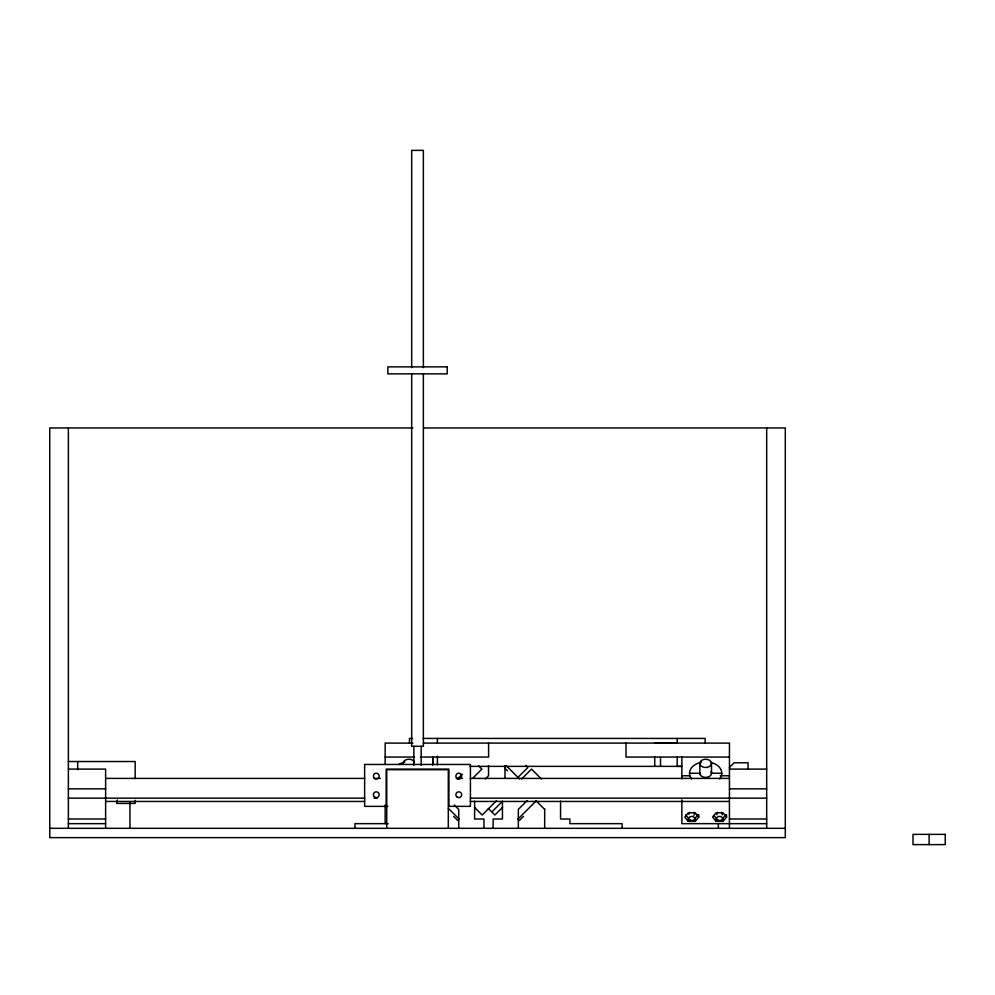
<?xml version="1.0" encoding="UTF-8"?>
<svg xmlns="http://www.w3.org/2000/svg" width="995" height="995" viewBox="0 0 995 995"><rect width="100%" height="100%" fill="white"/><g stroke="black" fill="none" stroke-linecap="round" stroke-linejoin="round"><path stroke-width="1.49" d="M117.335 799.955L116.589 803.425L135.171 803.425L135.171 800.316M697.881 814.855L695.256 818.064L695.256 821.36L688.279 821.36L684.784 817.082L688.279 812.803L695.256 812.803L698.751 817.082L695.256 821.36M725.666 814.855L723.054 818.064L723.054 821.36L716.064 821.36L712.582 817.082L716.064 812.803L723.054 812.803L726.549 817.082L723.054 821.36M457.526 778.961L462.24 774.234M473.085 777.866L481.866 769.098L478.769 765.988M485.274 779.023L488.533 775.764L488.533 765.69M518.059 777.306L527.86 767.518L525.783 765.441M496.517 800.701L482.189 815.029L474.503 807.343M521.629 778.973L531.504 769.098L541.379 778.973M492.749 811.049L501.02 802.778M502.562 807.343L494.876 815.029L488.358 808.512M527.114 800.614L518.333 809.395L518.333 828.325M517.761 819.295L536.317 800.751M519.303 820.527L523.42 816.41M729.422 767.443L734.074 762.792L748.066 762.792L748.066 768.973M412.875 427.962L49.75 427.962L49.75 837.628L785.304 837.628L785.304 427.962L423.733 427.962M412.564 738.427L409.467 738.427L409.467 743.091M423.161 738.427L705.157 738.427L705.157 743.091M412.95 743.091L385.152 743.091L385.152 764.583M423.435 743.091L729.459 743.091L729.434 828.325M385.152 757.058L414.492 757.058M420.462 757.058L488.607 757.058L488.607 743.091M729.459 757.058L626.004 757.058L626.004 743.091M68.369 761.523L135.171 761.523L135.171 778.587M469.976 766.361L681.873 766.361L677.185 766.361L677.222 757.058M68.369 769.098L105.619 769.098L105.619 828.325M729.434 769.098L766.685 769.098M689.535 773.252L699.858 773.252M711.462 773.252L721.785 773.252M681.873 775.764L689.547 775.764M720.243 775.764L729.459 775.764M105.619 778.401L364.767 778.401M374.083 778.401L380.289 778.401M456.319 778.401L462.526 778.401M470.287 778.401L729.434 778.401M68.369 788.848L105.619 788.848M729.434 788.848L766.685 788.848M68.369 798.152L364.767 798.152M374.083 798.152L377.18 798.152M470.287 798.152L766.685 798.152M105.619 801.448L364.767 801.448M470.287 801.448L729.434 801.448M387.826 806.36L364.63 806.36L364.63 764.458L470.424 764.458L470.424 806.36L448.757 806.36M68.369 819.009L105.619 819.009M729.434 819.009L766.685 819.009M68.369 823.661L105.619 823.661M388.224 823.661L354.941 823.661L354.941 828.325M766.685 823.661L681.873 823.661L681.873 799.818M49.75 828.325L785.304 828.325M654.722 743.066L677.222 743.091L677.222 738.427M506.567 765.976L519.552 778.961M504.875 768.227L507.462 770.826M535.895 800.614L544.675 809.395M454.342 805.005L458.732 809.395L458.732 828.325M448.397 808.388L459.304 819.295M453.645 816.41L457.762 820.527M714.323 815.925L716.064 818.064L716.064 821.36M685.654 814.855L688.279 818.064L688.279 821.36M699.846 772.854L699.895 773.936A5.846 4.129 0 0 0 705.094 777.369L706.624 777.331A5.846 4.129 0 0 0 711.487 773.662L711.437 772.58A5.846 4.129 0 0 0 710.99 771.548M929.119 834.37L929.119 844.618M766.685 427.962L766.685 828.325M726.549 814.893L726.549 817.082M718.365 824.047L718.365 828.325M711.512 763.376A5.846 4.129 0 0 1 702.744 766.958A5.846 4.129 0 0 1 702.744 759.794A5.846 4.129 0 0 1 711.512 763.376L711.512 773.886M699.821 763.376L699.821 773.886M698.751 814.893L698.751 817.082M681.873 757.058L681.873 778.799M660.543 757.046L660.543 766.361M654.722 757.046L654.722 766.361M622.124 828.325L622.124 823.661L569.874 823.661L569.874 819.009L560.558 819.009L560.558 801.137M544.675 808.91L544.675 828.325M504.987 765.665L504.987 778.401M502.438 801.137L502.438 819.009L493.134 819.009L493.134 828.325M483.943 828.325L483.943 819.009L474.627 819.009L474.627 801.137M448.894 806.36L448.894 769.123L386.159 769.123L386.159 806.36M448.31 828.325L448.31 769.707L386.744 769.707L386.744 828.325M437.402 738.427L437.402 743.091M437.402 756.262L437.402 764.931M423.372 367.64L423.372 150.382L411.681 150.382L411.681 367.64M423.372 373.846L423.372 746.275L411.681 746.275L411.681 373.846M421.196 746.275L421.196 765.304M413.858 746.275L413.858 765.304M385.152 805.117L385.152 823.661M129.935 802.157L129.935 828.325M77.685 761.523L77.685 769.67M68.369 427.962L68.369 828.325M403.298 764.446A5.846 4.129 0 0 1 407.428 759.384A5.846 4.129 0 0 1 414.592 762.307M398.585 764.521A16.131 11.405 0 0 1 404.778 762.245M711.176 762.543A16.131 11.405 0 0 1 719.634 778.961M691.699 778.961A16.131 11.405 0 0 1 701.487 762.245M721.624 812.33A2.91 2.052 0 0 1 722.084 814.818M717.047 814.818A2.91 2.052 0 0 1 717.507 812.33M693.826 812.33A2.91 2.052 0 0 1 693.826 815.241M688.963 814.32A2.91 2.052 0 0 1 689.709 812.33M432.738 757.046L432.738 764.807L432.738 757.058M447.203 366.856L387.851 366.856L387.851 373.846L447.203 373.859L447.203 366.856M945.25 834.37L913 834.37L913 844.618L945.25 844.618L945.25 834.37M690.319 820.253A2.91 2.052 0 0 0 694.672 818.462A2.91 2.052 0 0 0 690.319 816.684A2.91 2.052 0 0 0 690.319 820.253M718.104 820.253A2.91 2.052 0 0 0 722.469 818.462A2.91 2.052 0 0 0 718.104 816.684A2.91 2.052 0 0 0 718.104 820.253M374.816 778.625A2.91 2.91 0 0 0 379.182 776.1A2.91 2.91 0 0 0 374.816 773.588A2.91 2.91 0 0 0 374.816 778.625M457.327 778.625A2.91 2.91 0 0 0 461.692 776.1A2.91 2.91 0 0 0 457.327 773.588A2.91 2.91 0 0 0 457.327 778.625M374.816 797.244A2.91 2.91 0 0 0 379.182 794.719A2.91 2.91 0 0 0 374.816 792.207A2.91 2.91 0 0 0 374.816 797.244M457.327 797.244A2.91 2.91 0 0 0 461.692 794.719A2.91 2.91 0 0 0 457.327 792.207A2.91 2.91 0 0 0 457.327 797.244"/></g></svg>
